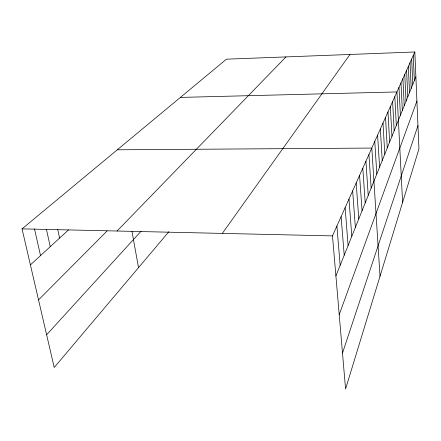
<?xml version="1.0" encoding="UTF-8"?>
<svg xmlns="http://www.w3.org/2000/svg" width="441" height="441" viewBox="0 0 441 441"><rect width="100%" height="100%" fill="white"/><g stroke="black" fill="none" stroke-linecap="round" stroke-linejoin="round"><path stroke-width="0.66" d="M342.497 353.087L417.958 125.58M339.212 314.654L416.916 101.044M335.904 275.901L415.88 76.701M414.827 51.983L418.95 148.887L345.562 389.017L332.492 235.896L414.827 51.983L226.437 59.188L22.05 228.868L54.221 367.491L168.897 231.679M222.325 233.405L349.978 54.464M46.625 334.774L141.092 231.2M117.063 231.018L285.977 56.911M38.532 299.902L107.141 230.902M30.407 264.887L68.553 229.877M180.386 97.417L396.939 91.937L402.6 202.386M117.278 149.808L371.813 148.066L380.021 276.27M22.05 228.868L332.492 235.896M34.486 228.862L40.533 255.593M46.41 229.254L50.252 246.673M57.705 229.37L59.585 238.107M132.008 231.514L138.518 267.654M336.902 226.046L340.154 265.317M341.108 216.641L344.217 255.207M345.132 207.661L348.098 245.538M348.974 199.073L351.813 236.282M352.657 190.848L355.369 227.418M356.185 182.971L358.781 218.918M359.564 175.419L362.055 210.765M362.811 168.17L365.203 202.932M365.931 161.202L368.224 195.402M368.93 154.504L371.135 188.158M374.773 141.451L376.807 174.019M377.617 135.095L379.574 167.133M380.357 128.976L382.237 160.502M385.528 117.422L387.27 147.961M382.992 123.094L384.8 154.118M387.975 111.959L389.651 142.03M390.335 106.689L391.95 136.302M394.811 96.684L396.316 125.426M392.611 101.601L394.171 130.773M398.995 87.346L400.395 115.266M400.985 82.908L402.341 110.426M404.772 74.446L406.04 101.21M402.909 78.608L404.221 105.746M408.327 66.497L409.518 92.544M406.58 70.411L407.804 96.811M411.673 59.022L412.793 84.391M410.025 62.705L411.177 88.409M413.272 55.45L414.358 80.488"/></g></svg>
